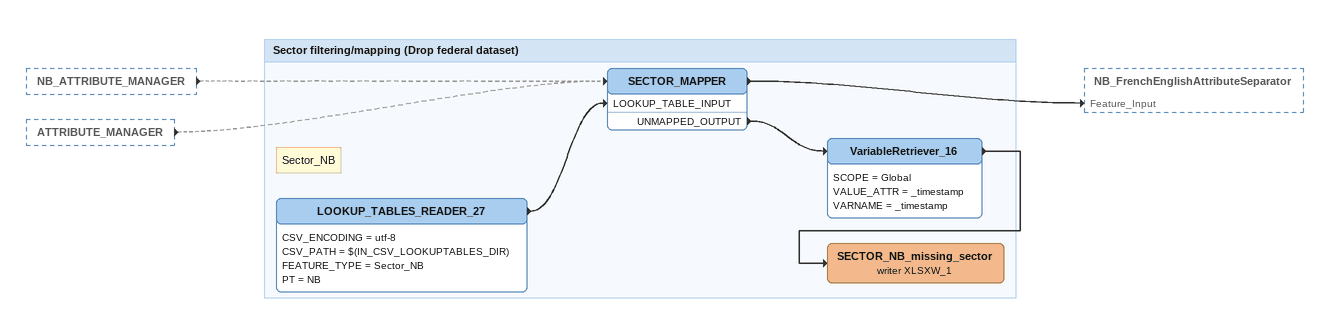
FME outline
NB_ATTRIBUTE_MANAGER [outside]
    -> SECTOR_MAPPER [off]
ATTRIBUTE_MANAGER [outside]
    -> SECTOR_MAPPER [off]

Bookmark: Sector filtering/mapping (Drop federal dataset)
Note: Sector_NB
LOOKUP_TABLES_READER_27
    CSV_ENCODING = utf-8
    CSV_PATH = $(IN_CSV_LOOKUPTABLES_DIR)
    FEATURE_TYPE = Sector_NB
    PT = NB
    -> SECTOR_MAPPER [LOOKUP_TABLE_INPUT]
SECTOR_MAPPER
    -> NB_FrenchEnglishAttributeSeparator [Feature_Input]
    UNMAPPED_OUTPUT -> VariableRetriever_16
VariableRetriever_16
    SCOPE = Global
    VALUE_ATTR = _timestamp
    VARNAME = _timestamp
    -> SECTOR_NB_missing_sector (writer XLSXW_1)
SECTOR_NB_missing_sector (writer XLSXW_1)
